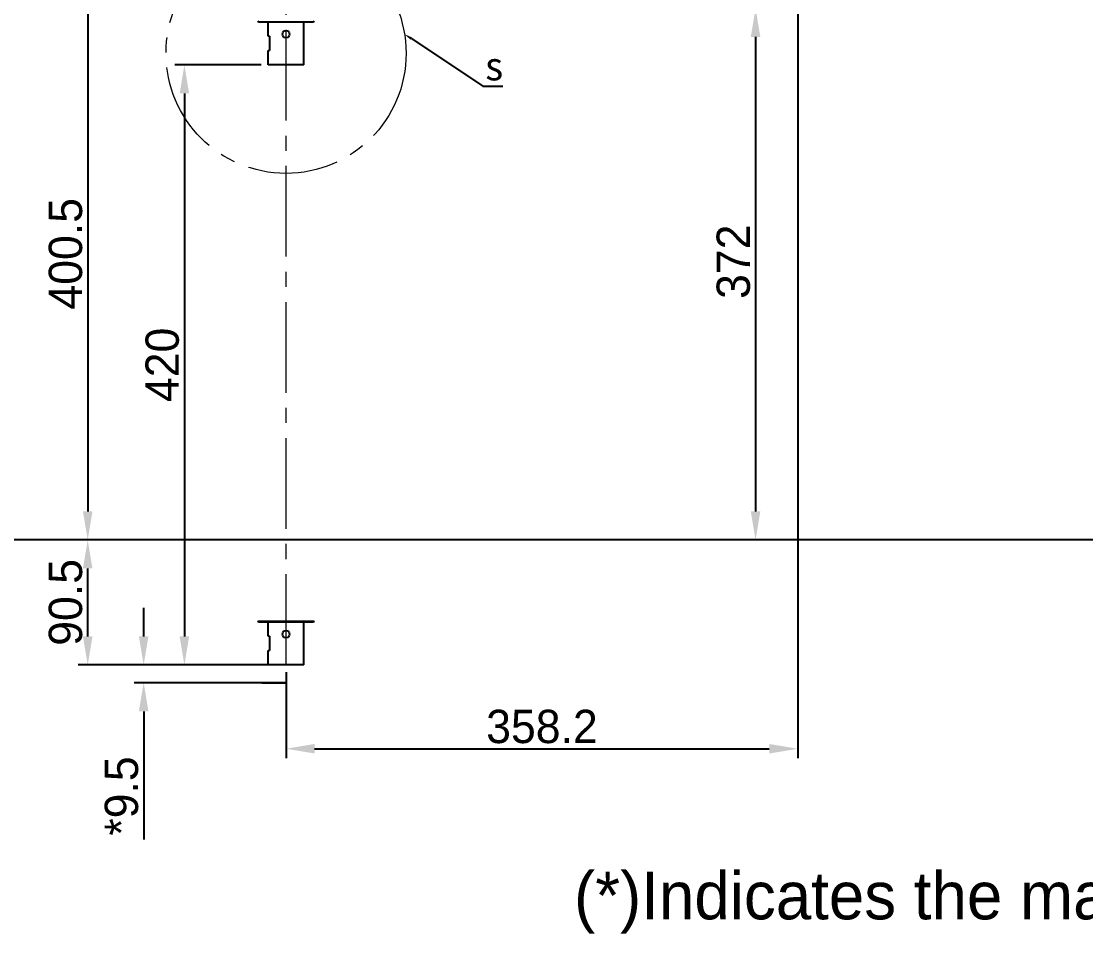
# Model space of a CAD drawing. Header units: millimetres. Extents: x 4086 to 8300, y 123 to 1549.
# Drawn here: x 6641.1 to 6864.6, y 756.8 to 948.4 of the extents above; entities that cross this region are included whole.
import ezdxf
from ezdxf import colors
from ezdxf.entities.mleader import LeaderData, LeaderLine
from ezdxf.math import Vec2, Vec3

# ---------------------------------------------------------------- set-up
doc = ezdxf.new("R2010")
doc.units = ezdxf.units.MM
doc.linetypes.add('CENTER2', pattern=[28.575, 19.05, -3.175, 3.175, -3.175])
doc.layers.add('中心线层', color=7, linetype='CENTER2', lineweight=0)
doc.layers.add('轮廓实线层', color=7, linetype='Continuous', lineweight=30)
doc.layers.add('尺寸标注', color=7, linetype='Continuous')
doc.styles.get("Standard").update_dxf_attribs({"font": 'simsun.ttc'})
doc.styles.add('思源黑', font='SourceHanSansCN-Normal.ttf')
doc.dimstyles.new('尺寸标注_3_10比例', dxfattribs={"dimtxt": 7, "dimasz": 6, "dimexe": 2, "dimexo": 1.5, "dimgap": 1, "dimtad": 1, "dimdec": 1, "dimlfac": 3.333333, "dimdsep": 46, "dimtxsty": '思源黑', "dimcen": 0.09, "dimadec": 0, "dimazin": 0, "dimtp": 0.01, "dimtm": 0.01, "dimtfac": 1, "dimtdec": 1, "dimtofl": 0, "dimtmove": 0, "dimatfit": 3, "dimfxl": 0, "dimtolj": 1, "dimarcsym": 0})

# ---------------------------------------------------------------- blocks, each defined once
blk = doc.blocks.new('*D2682')
at = {"layer": 'Defpoints', "color": 0}
for p in [(6600.6, 1170.28), (6687.99, 1170.28), (6899.74, 839.53)]:
    blk.add_point(p, dxfattribs=at)
at = {"layer": '轮廓实线层', "color": 0, "lineweight": -2}
for p, q in [((6686.49, 1170.28), (6598.6, 1170.28)), ((6600.6, 845.53), (6600.6, 1164.28)), ((6898.24, 839.53), (6598.6, 839.53))]:
    blk.add_line(p, q, dxfattribs=at)
at = {"layer": '轮廓实线层', "color": 0}
for points in [[(6601.6, 1164.28), (6599.6, 1164.28), (6600.6, 1170.28)], [(6599.6, 845.53), (6601.6, 845.53), (6600.6, 839.53)]]:
    blk.add_solid(points, dxfattribs=at)
at = {"layer": '轮廓实线层', "color": 0, "insert": (6595.97, 1004.91), "char_height": 7, "attachment_point": 5, "rotation": 90, "style": '思源黑'}
blk.add_mtext('\\A1;\\A1;1099.5', dxfattribs=at)
blk = doc.blocks.new('*D2683')
at = {"layer": 'Defpoints', "color": 0}
for p in [(6815.69, 951.14), (6795.23, 839.53), (6924.69, 839.53)]:
    blk.add_point(p, dxfattribs=at)
at = {"layer": '轮廓实线层', "color": 0, "lineweight": -2}
for p, q in [((6814.19, 951.14), (6793.23, 951.14)), ((6795.23, 945.14), (6795.23, 845.53)), ((6923.19, 839.53), (6793.23, 839.53))]:
    blk.add_line(p, q, dxfattribs=at)
at = {"layer": '轮廓实线层', "color": 0}
for points in [[(6796.23, 945.14), (6794.23, 945.14), (6795.23, 951.14)], [(6794.23, 845.53), (6796.23, 845.53), (6795.23, 839.53)]]:
    blk.add_solid(points, dxfattribs=at)
at = {"layer": '轮廓实线层', "color": 0, "insert": (6790.6, 897.94), "char_height": 7, "attachment_point": 5, "rotation": 90, "style": '思源黑'}
blk.add_mtext('\\A1;372', dxfattribs=at)
blk = doc.blocks.new('*D2685')
at = {"layer": 'Defpoints', "color": 0}
for p in [(6804.11, 964.49), (6696.64, 813.28), (6804.11, 795.68)]:
    blk.add_point(p, dxfattribs=at)
at = {"layer": '轮廓实线层', "color": 0, "lineweight": -2}
for p, q in [((6804.11, 962.99), (6804.11, 793.68)), ((6696.64, 811.78), (6696.64, 793.68)), ((6702.64, 795.68), (6798.11, 795.68))]:
    blk.add_line(p, q, dxfattribs=at)
at = {"layer": '轮廓实线层', "color": 0}
for points in [[(6702.64, 796.68), (6702.64, 794.68), (6696.64, 795.68)], [(6798.11, 794.68), (6798.11, 796.68), (6804.11, 795.68)]]:
    blk.add_solid(points, dxfattribs=at)
at = {"layer": '轮廓实线层', "color": 0, "insert": (6750.38, 800.31), "char_height": 7, "attachment_point": 5, "style": '思源黑'}
blk.add_mtext('\\A1;358.2', dxfattribs=at)
blk = doc.blocks.new('*D2687')
at = {"layer": 'Defpoints', "color": 0}
for p in [(6685.77, 959.68), (6655, 839.53), (6899.74, 839.53)]:
    blk.add_point(p, dxfattribs=at)
at = {"layer": '轮廓实线层', "color": 0, "lineweight": -2}
for p, q in [((6684.27, 959.68), (6653, 959.68)), ((6655, 953.68), (6655, 845.53)), ((6898.24, 839.53), (6653, 839.53))]:
    blk.add_line(p, q, dxfattribs=at)
at = {"layer": '轮廓实线层', "color": 0}
for points in [[(6656, 953.68), (6654, 953.68), (6655, 959.68)], [(6654, 845.53), (6656, 845.53), (6655, 839.53)]]:
    blk.add_solid(points, dxfattribs=at)
at = {"layer": '轮廓实线层', "color": 0, "insert": (6650.37, 899.61), "char_height": 7, "attachment_point": 5, "rotation": 90, "style": '思源黑'}
blk.add_mtext('\\A1;400.5', dxfattribs=at)
blk = doc.blocks.new('*D2701')
at = {"layer": 'Defpoints', "color": 0}
for p in [(6692.89, 939.28), (6675.3, 813.28), (6692.89, 813.28)]:
    blk.add_point(p, dxfattribs=at)
at = {"layer": '轮廓实线层', "color": 0, "lineweight": -2}
for p, q in [((6691.39, 939.28), (6673.3, 939.28)), ((6675.3, 933.28), (6675.3, 819.28)), ((6691.39, 813.28), (6673.3, 813.28))]:
    blk.add_line(p, q, dxfattribs=at)
at = {"layer": '轮廓实线层', "color": 0}
for points in [[(6676.3, 933.28), (6674.3, 933.28), (6675.3, 939.28)], [(6674.3, 819.28), (6676.3, 819.28), (6675.3, 813.28)]]:
    blk.add_solid(points, dxfattribs=at)
at = {"layer": '轮廓实线层', "color": 0, "insert": (6670.68, 876.28), "char_height": 7, "attachment_point": 5, "rotation": 90, "style": '思源黑'}
blk.add_mtext('\\A1;420', dxfattribs=at)
blk = doc.blocks.new('*D2702')
at = {"layer": 'Defpoints', "color": 0}
for p in [(6655, 839.53), (6655, 839.53), (6692.89, 813.28)]:
    blk.add_point(p, dxfattribs=at)
at = {"layer": '轮廓实线层', "color": 0, "lineweight": -2}
for p, q in [((6653.5, 839.53), (6653, 839.53)), ((6655, 819.28), (6655, 833.53)), ((6691.39, 813.28), (6653, 813.28))]:
    blk.add_line(p, q, dxfattribs=at)
at = {"layer": '轮廓实线层', "color": 0}
for points in [[(6656, 833.53), (6654, 833.53), (6655, 839.53)], [(6654, 819.28), (6656, 819.28), (6655, 813.28)]]:
    blk.add_solid(points, dxfattribs=at)
at = {"layer": '轮廓实线层', "color": 0, "insert": (6650.37, 826.41), "char_height": 7, "attachment_point": 5, "rotation": 90, "style": '思源黑'}
blk.add_mtext('\\A1;\\A1;90.5', dxfattribs=at)
blk = doc.blocks.new('*D2703')
at = {"layer": 'Defpoints', "color": 0}
for p in [(6696.64, 813.28), (6666.75, 809.53), (6696.64, 809.53)]:
    blk.add_point(p, dxfattribs=at)
at = {"layer": '轮廓实线层', "color": 0, "lineweight": -2}
for p, q in [((6666.75, 819.28), (6666.75, 825.28)), ((6695.14, 813.28), (6664.75, 813.28)), ((6695.14, 809.53), (6664.75, 809.53)), ((6666.75, 803.53), (6666.75, 776.59))]:
    blk.add_line(p, q, dxfattribs=at)
at = {"layer": '轮廓实线层', "color": 0}
for points in [[(6665.75, 819.28), (6667.75, 819.28), (6666.75, 813.28)], [(6667.75, 803.53), (6665.75, 803.53), (6666.75, 809.53)]]:
    blk.add_solid(points, dxfattribs=at)
at = {"layer": '轮廓实线层', "color": 0, "insert": (6662.12, 785.75), "char_height": 7, "attachment_point": 5, "rotation": 90, "style": '思源黑'}
blk.add_mtext('\\A1;*{\\A1;9.5}', dxfattribs=at)

msp = doc.modelspace()

# ---------------------------------------------------------------- linework, layer by layer
for p, q in [((6690.869, 948.284), (6690.719, 948.434)), ((6702.414, 948.284), (6690.869, 948.284)), ((6692.894, 945.284), (6692.894, 948.284)), ((6700.394, 939.284), (6700.394, 948.284)), ((6702.565, 948.434), (6702.414, 948.284)), ((6693.194, 945.284), (6692.894, 945.284)), ((6693.194, 945.284), (6693.194, 942.284)), ((6692.894, 939.284), (6692.894, 942.284)), ((6692.894, 942.284), (6693.194, 942.284)), ((6700.393, 939.284), (6692.895, 939.284)), ((6690.869, 822.284), (6690.719, 822.434)), ((6690.719, 822.434), (6702.565, 822.434)), ((6702.414, 822.284), (6690.869, 822.284)), ((6692.894, 819.284), (6692.894, 822.284)), ((6700.394, 813.284), (6700.394, 822.284)), ((6702.565, 822.434), (6702.414, 822.284)), ((6693.194, 819.284), (6692.894, 819.284)), ((6693.194, 819.284), (6693.194, 816.284)), ((6692.894, 813.284), (6692.894, 816.284)), ((6692.894, 816.284), (6693.194, 816.284)), ((6700.393, 813.284), (6692.895, 813.284))]:
    msp.add_line(p, q)
for centre in [(6696.644, 945.734), (6696.644, 819.734)]:
    msp.add_circle(centre, 0.75)
at = {"layer": '中心线层'}
msp.add_line((6696.644, 813.284), (6696.644, 1173.407), dxfattribs=at)
msp.add_circle((6696.644, 941.703), 25.21, dxfattribs=at)
at = {"layer": '轮廓实线层'}
msp.add_line((6696.644, 809.534), (6691.543, 809.534), dxfattribs=at)

# ---------------------------------------------------------------- texts
at = {"layer": '尺寸标注', "insert": (6757.118, 769.853), "char_height": 10, "attachment_point": 1, "style": '思源黑'}
msp.add_mtext_dynamic_manual_height_columns('(*){\\C7;Indicates the margin of mechanical block travel}', width=318.46709, gutter_width=25, heights=[0], dxfattribs=at)

# ---------------------------------------------------------------- dimensions: what is measured, and where the dimension line sits
at = {"layer": '轮廓实线层'}
for base, p1, p2, text, picture, middle in [((6600.596, 1170.284), (6899.744, 839.534), (6687.992, 1170.284), '\\A1;1099.5', '*D2682', (6595.97, 1004.909)), ((6655.001, 839.534), (6692.894, 813.284), (6655.001, 839.534), '\\A1;90.5', '*D2702', (6650.375, 826.409))]:
    dim = msp.add_linear_dim(base=base, p1=p1, p2=p2, angle=90, text=text, dimstyle='尺寸标注_3_10比例', override={"dimtxsty": '思源黑'}, dxfattribs=at)
    dim.commit()
    dim.dimension.update_dxf_attribs({"geometry": picture, "text_midpoint": middle})
dim = msp.add_linear_dim(base=(6804.115, 795.681), p1=(6696.644, 813.284), p2=(6804.115, 964.485), dimstyle='尺寸标注_3_10比例', dxfattribs=at)
dim.commit()
dim.dimension.update_dxf_attribs({"geometry": '*D2685', "text_midpoint": (6750.379, 795.681), "dimtype": 160})
for base, p1, p2, picture, middle in [((6655.001, 839.534), (6685.772, 959.684), (6899.744, 839.534), '*D2687', (6650.375, 899.609)), ((6675.302, 813.284), (6692.894, 939.284), (6692.894, 813.284), '*D2701', (6670.676, 876.284))]:
    dim = msp.add_linear_dim(base=base, p1=p1, p2=p2, angle=90, dimstyle='尺寸标注_3_10比例', dxfattribs=at)
    dim.commit()
    dim.dimension.update_dxf_attribs({"geometry": picture, "text_midpoint": middle})
dim = msp.add_linear_dim(base=(6795.23, 839.534), p1=(6815.686, 951.141), p2=(6924.686, 839.534), angle=90, dimstyle='尺寸标注_3_10比例', dxfattribs=at)
dim.commit()
dim.dimension.update_dxf_attribs({"geometry": '*D2683', "text_midpoint": (6795.23, 897.943), "dimtype": 160})
dim = msp.add_linear_dim(base=(6666.745, 809.534), p1=(6696.644, 813.284), p2=(6696.644, 809.534), angle=90, text='*{\\A1;9.5}', dimstyle='尺寸标注_3_10比例', override={"dimtxsty": '思源黑'}, dxfattribs=at)
dim.commit()
dim.dimension.update_dxf_attribs({"geometry": '*D2703', "text_midpoint": (6666.745, 785.751), "dimtype": 160})

# ---------------------------------------------------------------- leaders
ml = msp.add_multileader_mtext('Standard', dxfattribs=at)
ml.set_content('s')
ml.set_leader_properties()
ml.build(insert=Vec2(0, 0))
ml.multileader.update_dxf_attribs({"text_left_attachment_type": 5, "text_right_attachment_type": 6, "dogleg_length": 0.309, "arrow_head_size": 1.714})
ctx = ml.context
ctx.base_point, ctx.char_height, ctx.arrow_head_size, ctx.landing_gap_size, ctx.plane_origin = Vec3(6738.252, 934.824), 6, 1.714, 0.0771, Vec3(6721.53, 945.734)
ctx.left_attachment, ctx.right_attachment = 5, 6
notes = []
notes.append((ctx, [(0, (1, 1, 0), (6737.943, 934.824), (1, 0), 0.309, [(0, [(6721.53, 945.734)], 0, [])])]))
ctx.mtext.insert, ctx.mtext.flow_direction = Vec3(6738.329, 942.024), 5
for ctx, leaders in notes:
    for number, flags, end, landing, length, lines in leaders:
        leader = LeaderData()
        leader.index, (leader.has_last_leader_line, leader.has_dogleg_vector, leader.attachment_direction) = number, flags
        leader.last_leader_point, leader.dogleg_vector, leader.dogleg_length = Vec3(end), Vec3(landing), length
        for number, points, colour, breaks in lines:
            line = LeaderLine()
            line.index, line.vertices, line.color, line.breaks = number, Vec3.list(points), colors.encode_raw_color(colour), breaks
            leader.lines.append(line)
        ctx.leaders.append(leader)

doc.saveas('drawing.dxf')
